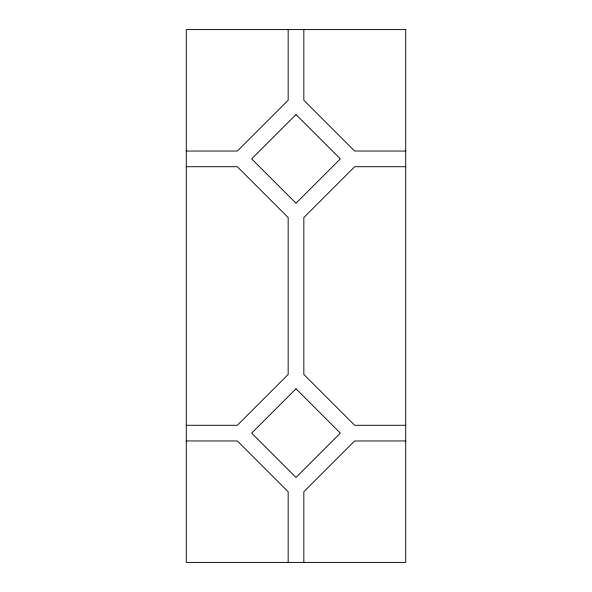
<?xml version="1.0" encoding="UTF-8"?>
<svg xmlns="http://www.w3.org/2000/svg" width="592" height="592" viewBox="0 0 592 592"><rect width="100%" height="100%" fill="white"/><g stroke="black" fill="none" stroke-linecap="round" stroke-linejoin="round"><path stroke-width="0.89" d="M186.302 151.049L237.348 151.049L288.163 100.233L288.163 29.6M405.698 151.049L354.652 151.049L303.837 100.233L303.837 29.6M186.302 166.715L237.348 166.715L288.163 217.53L288.163 374.47L237.348 425.285L186.302 425.285M405.698 166.715L354.652 166.715L303.837 217.53L303.837 374.47L354.652 425.285L405.698 425.285M186.302 440.951L237.348 440.951L288.163 491.767L288.163 562.4M405.698 440.951L354.652 440.951L303.837 491.767L303.837 562.4M296 114.559L251.674 158.885L296 203.204L340.326 158.885L296 114.559M296 388.796L251.674 433.115L296 477.441L340.326 433.115L296 388.796M405.698 29.6L186.302 29.6L186.302 562.4L405.698 562.4L405.698 29.6"/></g></svg>
